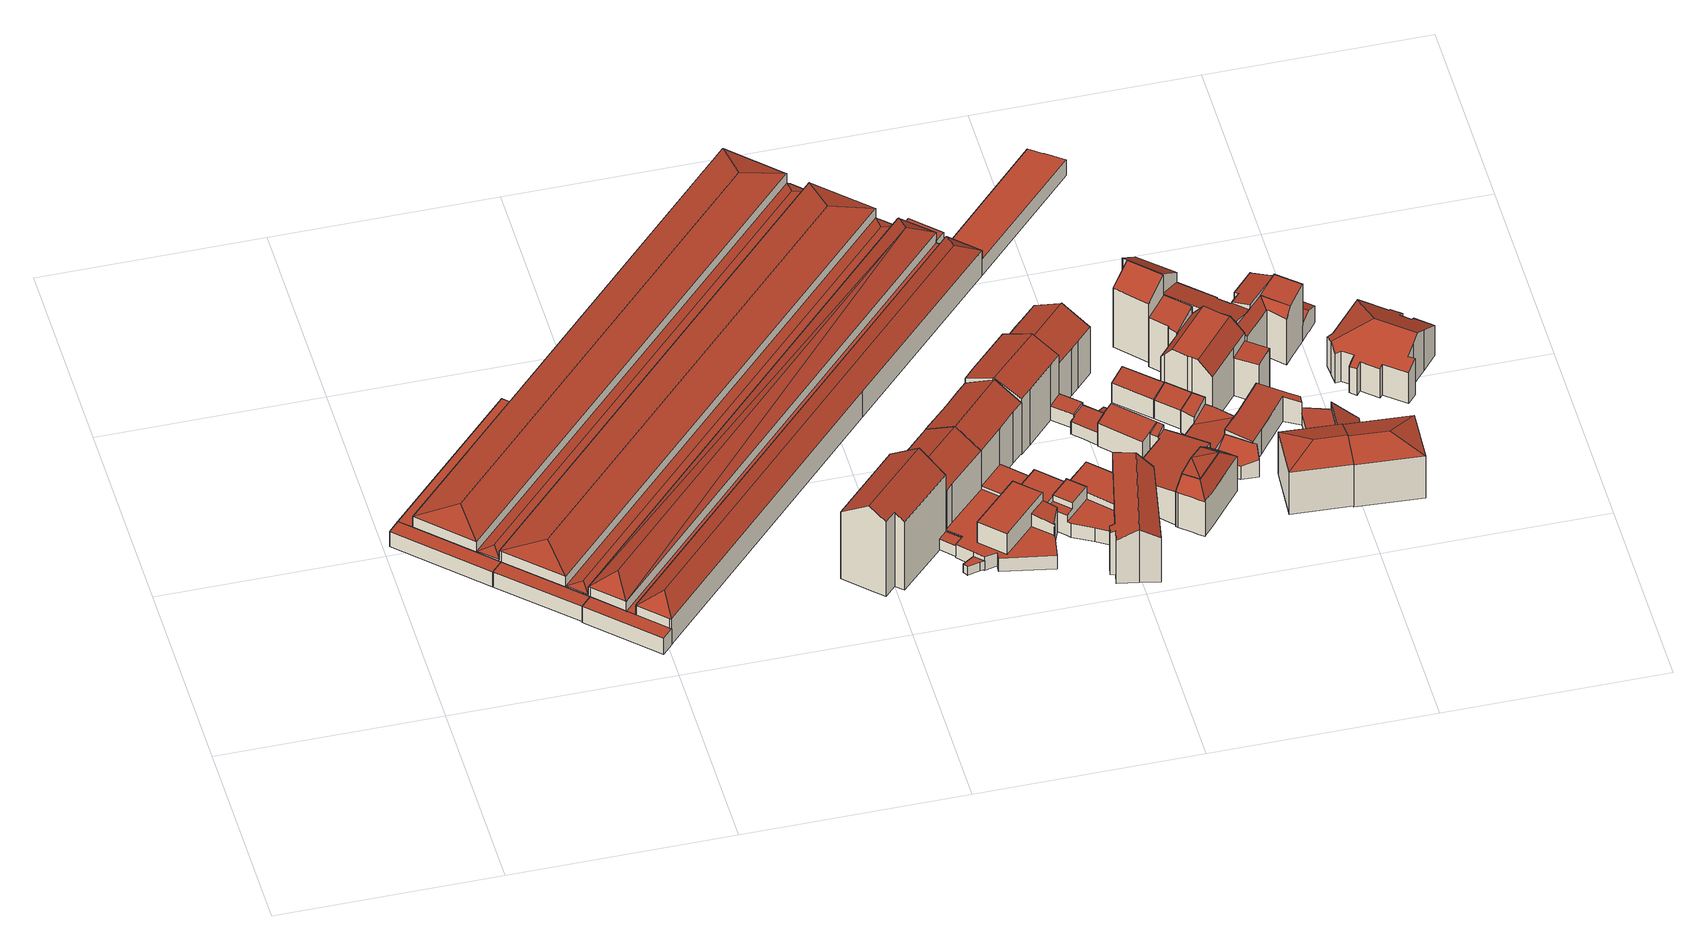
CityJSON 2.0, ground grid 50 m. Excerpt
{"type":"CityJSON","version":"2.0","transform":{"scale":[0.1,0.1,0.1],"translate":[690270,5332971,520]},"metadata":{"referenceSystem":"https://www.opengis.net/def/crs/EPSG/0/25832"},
"CityObjects":{
"building1":{"type":"Building","attributes":{"Gemeindeschluessel":"09162000","HoeheDach":"526.778","HoeheGrund":"522.474","Methode":"1000","NiedrigsteTraufeDesGebaeudes":"526.778","Geometrietyp2DReferenz":"3000","function":"51009_1610","roofType":"1000","measuredHeight":4.3},"geometry":[{"type":"MultiSurface","lod":"2","boundaries":[[[0,1,2,3]],[[4,5,6,7]],[[7,6,1,0]],[[8,9,5,4]],[[10,2,1,6,5,9]],[[11,10,9,8]],[[3,2,10,11]],[[8,4,7,0,3,11]]],"semantics":{"surfaces":[{"type":"WallSurface"},{"type":"RoofSurface"},{"type":"GroundSurface"}],"values":[0,0,0,0,1,0,0,2]}}]},
"building2":{"type":"Building","attributes":{"Gemeindeschluessel":"09162000","HoeheDach":"526.789","HoeheGrund":"522.536","Methode":"1000","NiedrigsteTraufeDesGebaeudes":"526.789","Geometrietyp2DReferenz":"3000","function":"51009_1610","roofType":"1000","measuredHeight":4.25},"geometry":[{"type":"MultiSurface","lod":"2","boundaries":[[[11,3,12,13]],[[11,10,2,3]],[[12,14,15,13]],[[3,2,14,12]],[[11,13,15,10]],[[14,2,10,15]]],"semantics":{"surfaces":[{"type":"GroundSurface"},{"type":"WallSurface"},{"type":"RoofSurface"}],"values":[0,1,1,1,1,2]}}]},
"building3":{"type":"Building","attributes":{"Gemeindeschluessel":"09162000","HoeheDach":"526.767","HoeheGrund":"522.474","Methode":"1000","NiedrigsteTraufeDesGebaeudes":"526.767","Geometrietyp2DReferenz":"3000","function":"51009_1610","roofType":"1000","measuredHeight":4.29},"geometry":[{"type":"MultiSurface","lod":"2","boundaries":[[[16,17,6,7]],[[18,19,17,16]],[[4,20,18,16,7]],[[4,5,21,20]],[[7,6,5,4]],[[6,17,19,21,5]],[[20,21,19,18]]],"semantics":{"surfaces":[{"type":"WallSurface"},{"type":"GroundSurface"},{"type":"RoofSurface"}],"values":[0,0,1,0,0,2,0]}}]},
"building4":{"type":"Building","attributes":{"Gemeindeschluessel":"09162000","HoeheDach":"526.771","HoeheGrund":"522.315","Methode":"1000","NiedrigsteTraufeDesGebaeudes":"526.771","Geometrietyp2DReferenz":"3000","function":"51009_1610","roofType":"1000","measuredHeight":4.46},"geometry":[{"type":"MultiSurface","lod":"2","boundaries":[[[22,23,24,25]],[[26,15,14,27]],[[25,24,15,26]],[[28,29,23,22]],[[14,30,31,32,27]],[[14,15,24,23,29,30]],[[31,30,29,28]],[[26,27,32,31,28,22,25]]],"semantics":{"surfaces":[{"type":"WallSurface"},{"type":"RoofSurface"},{"type":"GroundSurface"}],"values":[0,0,0,0,0,1,0,2]}}]},
"building5":{"type":"Building","attributes":{"Gemeindeschluessel":"09162000","HoeheDach":"546.830","HoeheGrund":"522.950","Methode":"2000","NiedrigsteTraufeDesGebaeudes":"541.769","Geometrietyp2DReferenz":"3000","function":"31001_1000","roofType":"3100","measuredHeight":23.88,"storeysAboveGround":5},"geometry":[{"type":"MultiSurface","lod":"2","boundaries":[[[33,34,35,36,37,38]],[[39,40,41,42,34,33,43]],[[43,33,38,44]],[[45,40,39,46]],[[47,48,35,34,42,41]],[[49,44,38,37]],[[47,41,40,45]],[[50,46,39,43,44,49]],[[48,47,45,46,50,49,37,36,35]]],"semantics":{"surfaces":[{"type":"WallSurface"},{"type":"RoofSurface"},{"type":"GroundSurface"}],"values":[0,1,1,0,0,0,0,0,2]}}]},
"building6":{"type":"Building","attributes":{"Gemeindeschluessel":"09162000","HoeheDach":"532.501","HoeheGrund":"522.440","Methode":"2000","NiedrigsteTraufeDesGebaeudes":"526.730","Geometrietyp2DReferenz":"3000","function":"31001_9998","roofType":"3200","measuredHeight":10.06,"storeysAboveGround":2},"geometry":[{"type":"MultiSurface","lod":"2","boundaries":[[[51,52,53,54,55,56,57,58]],[[59,60,61,62,63,64,65]],[[53,52,66,67,68]],[[69,70,71,72,73,74,75,76]],[[77,78,79,80]],[[81,82,83,84,85,86,87]],[[88,86,85,89]],[[64,63,90,91]],[[92,93,66,94]],[[95,96,97,98,99,78,77,100]],[[101,102,103,56,104]],[[105,106,107,108,109]],[[110,111,112,113]],[[88,58,57,87,86]],[[114,106,105,115,116,117,95,100,59,65,118,119,120,121,122,123,70,69,124,125,126,127,51,58,88,89,128,129,130]],[[131,132,133,134]],[[100,77,80,134,133,135,60,59]],[[118,136,137,119]],[[94,138,139,92]],[[99,98,140,141]],[[63,62,73,72,142,90]],[[126,125,143,93,92,139]],[[65,64,91,113,112,136,118]],[[91,90,142,144,110,113]],[[125,124,145,146,141,140,147,143]],[[148,149,150,151,152,153,154,137,136]],[[120,154,153,121]],[[107,155,103,102,108]],[[128,84,83,129]],[[156,55,54,157]],[[67,66,93,143,147]],[[158,68,67,159]],[[112,111,160,149,148]],[[161,162,76,75]],[[122,152,151,123]],[[163,161,75,74,61]],[[67,147,140,98]],[[124,69,76,162,132,131,164,145]],[[78,99,141,146,165,79]],[[116,101,104,156,157,68,158,96,95,117]],[[89,85,84,128]],[[112,148,136]],[[126,139,138,127]],[[121,153,152,122]],[[119,137,154,120]],[[166,109,108,102,101]],[[165,146,145,164]],[[87,57,155,81]],[[114,130,82,81,155]],[[156,104,56,55]],[[62,61,74,73]],[[97,159,67,98]],[[135,133,132,162,161,163]],[[123,151,150,160,111,110,144,71,70]],[[142,72,71,144]],[[115,166,101,116]],[[54,53,68,157]],[[103,155,57,56]],[[149,160,150]],[[105,109,166,115]],[[51,127,138,94,66,52]],[[129,83,82,130]],[[158,159,97,96]],[[80,79,165,164,131,134]],[[106,114,155,107]],[[60,135,163,61]]],"semantics":{"surfaces":[{"type":"WallSurface"},{"type":"RoofSurface"},{"type":"GroundSurface"}],"values":[0,0,1,0,1,1,0,1,0,0,1,0,0,0,2,0,0,0,1,0,1,0,0,1,0,1,0,1,0,1,1,1,1,1,0,1,1,0,1,0,0,1,0,0,0,1,1,0,0,0,0,1,1,0,1,0,0,1,1,0,0,0,1,1,0,1]}}]},
"building7":{"type":"Building","attributes":{"Gemeindeschluessel":"09162000","HoeheDach":"526.217","HoeheGrund":"523.090","Methode":"1000","NiedrigsteTraufeDesGebaeudes":"526.217","Geometrietyp2DReferenz":"3000","function":"31001_2000","roofType":"1000","measuredHeight":3.13},"geometry":[{"type":"MultiSurface","lod":"2","boundaries":[[[167,168,169,170]],[[167,171,172,168]],[[167,170,173,171]],[[172,171,173,174]],[[169,174,173,170]],[[168,172,174,169]]],"semantics":{"surfaces":[{"type":"WallSurface"},{"type":"GroundSurface"},{"type":"RoofSurface"}],"values":[0,0,1,0,0,2]}}]},
"building8":{"type":"Building","attributes":{"Gemeindeschluessel":"09162000","HoeheDach":"525.440","HoeheGrund":"523.010","Methode":"2000","NiedrigsteTraufeDesGebaeudes":"525.440","Geometrietyp2DReferenz":"3000","function":"31001_2000","roofType":"1000","measuredHeight":2.43},"geometry":[{"type":"MultiSurface","lod":"2","boundaries":[[[175,176,177,178,179,180]],[[180,179,181,182]],[[178,177,183,184,185,181,179]],[[176,186,187,184,183,177]],[[188,185,184,187]],[[187,186,176,175,180,182,188]],[[182,181,185,188]]],"semantics":{"surfaces":[{"type":"WallSurface"},{"type":"RoofSurface"},{"type":"GroundSurface"}],"values":[0,0,1,0,0,2,0]}}]},
"building9":{"type":"Building","attributes":{"Gemeindeschluessel":"09162000","HoeheDach":"541.121","HoeheGrund":"522.970","Methode":"2000","NiedrigsteTraufeDesGebaeudes":"536.769","Geometrietyp2DReferenz":"3000","function":"31001_9998","roofType":"3100","measuredHeight":18.15,"storeysAboveGround":4},"geometry":[{"type":"MultiSurface","lod":"2","boundaries":[[[189,190,191,192,193,194,195,196,197,198]],[[199,200,201,202]],[[203,204,200,199]],[[202,201,205,206]],[[207,208,206,205,190,189,198,209]],[[199,202,206,208,207,209,210,211,212,213,214,215,216,203]],[[205,201,200,204,191,190]],[[198,197,196,211,210,209]],[[211,196,195,212]],[[195,194,193,214,213,212]],[[191,204,203,216,215,192]],[[192,215,214,193]]],"semantics":{"surfaces":[{"type":"RoofSurface"},{"type":"WallSurface"},{"type":"GroundSurface"}],"values":[0,1,1,1,1,2,0,1,1,1,1,1]}}]},
"building10":{"type":"Building","attributes":{"Gemeindeschluessel":"09162000","HoeheDach":"532.364","HoeheGrund":"522.829","Methode":"2000","NiedrigsteTraufeDesGebaeudes":"526.569","Geometrietyp2DReferenz":"3000","function":"31001_9998","roofType":"1000","measuredHeight":9.54,"storeysAboveGround":2},"geometry":[{"type":"MultiSurface","lod":"2","boundaries":[[[217,218,219,220]],[[221,222,223,224]],[[225,219,218,226,227,228]],[[229,230,231,232,233,234]],[[235,236,237,238]],[[239,240,241,242]],[[238,237,243,244]],[[245,246,247,248,221,224,239,242,235,238,244,230,229,249,217,220]],[[240,239,224,223]],[[250,251,252,253]],[[247,254,255,248]],[[240,223,222,255,254,256,257,258,259,250,253,232,231,243,237,236,241]],[[253,252,233,232]],[[258,225,228,259]],[[260,234,233,252,251]],[[242,241,236,235]],[[245,257,256,246]],[[245,220,219,225,258,257]],[[244,243,231,230]],[[246,256,254,247]],[[260,251,250,259,228,227]],[[249,226,218,217]],[[249,229,234,260,227,226]],[[248,255,222,221]]],"semantics":{"surfaces":[{"type":"WallSurface"},{"type":"RoofSurface"},{"type":"GroundSurface"}],"values":[0,0,1,0,0,0,0,2,0,0,0,1,0,0,1,0,0,0,0,0,0,0,0,0]}}]},
"building11":{"type":"Building","attributes":{"Gemeindeschluessel":"09162000","HoeheDach":"541.231","HoeheGrund":"523.050","Methode":"2000","NiedrigsteTraufeDesGebaeudes":"536.908","Geometrietyp2DReferenz":"3000","function":"31001_9998","roofType":"3100","measuredHeight":18.18,"storeysAboveGround":4},"geometry":[{"type":"MultiSurface","lod":"2","boundaries":[[[261,262,263,264,265,266]],[[215,267,268,214]],[[267,269,270,271,272,273,274,268]],[[270,275,264,263,276,277,278,271]],[[261,266,279,280]],[[281,273,272,282]],[[280,279,283,203]],[[283,279,266,265,264,275,270,269]],[[262,261,280,203,216,215,214,284,281,282,278,277,276,263]],[[282,272,271,278]],[[284,274,273,281]],[[216,203,283,269,267,215]],[[214,268,274,284]]],"semantics":{"surfaces":[{"type":"WallSurface"},{"type":"RoofSurface"},{"type":"GroundSurface"}],"values":[0,0,1,0,0,0,0,1,2,0,0,0,0]}}]},
"building12":{"type":"Building","attributes":{"Gemeindeschluessel":"09162000","HoeheDach":"529.901","HoeheGrund":"523.010","Methode":"2000","NiedrigsteTraufeDesGebaeudes":"527.383","Geometrietyp2DReferenz":"3000","function":"31001_9998","roofType":"1000","measuredHeight":6.89,"storeysAboveGround":1},"geometry":[{"type":"MultiSurface","lod":"2","boundaries":[[[285,286,287,288]],[[289,290,291,203]],[[292,293,286,285,290,289]],[[294,295,296,297]],[[203,291,298,280]],[[280,294,297,292,289,203]],[[297,296,293,292]],[[290,285,288,298,291]],[[280,298,288,287,295,294]],[[293,296,295,287,286]]],"semantics":{"surfaces":[{"type":"WallSurface"},{"type":"GroundSurface"},{"type":"RoofSurface"}],"values":[0,0,0,0,0,1,0,2,0,2]}}]},
"building13":{"type":"Building","attributes":{"Gemeindeschluessel":"09162000","HoeheDach":"530.400","HoeheGrund":"522.960","Methode":"2000","NiedrigsteTraufeDesGebaeudes":"526.850","Geometrietyp2DReferenz":"3000","function":"31001_9998","roofType":"1000","measuredHeight":7.44},"geometry":[{"type":"MultiSurface","lod":"2","boundaries":[[[299,300,301,302,303,304,305,297,306,294,307,308,309]],[[302,310,311,303]],[[312,313,314,315]],[[308,316,317,309]],[[315,318,319,317,316,312]],[[320,321,301,300,299,319,318]],[[301,321,310,302]],[[304,303,311,322,323,324,305]],[[325,313,312,316,308,307,294]],[[305,324,326,297]],[[311,310,321,320,327,328,322]],[[320,318,315,327]],[[326,329,330,325,294,306,297]],[[324,323,331,329,326]],[[309,317,319,299]],[[322,328,327,315,314,332,331,323]],[[332,314,313,325,330]],[[331,332,330,329]]],"semantics":{"surfaces":[{"type":"GroundSurface"},{"type":"WallSurface"},{"type":"RoofSurface"}],"values":[0,1,1,1,2,1,1,1,1,1,2,1,1,2,1,1,2,1]}}]},
"building14":{"type":"Building","attributes":{"Gemeindeschluessel":"09162000","HoeheDach":"541.588","HoeheGrund":"522.790","Methode":"2000","NiedrigsteTraufeDesGebaeudes":"538.198","Geometrietyp2DReferenz":"3000","function":"31001_1000","roofType":"3100","measuredHeight":18.8,"storeysAboveGround":4},"geometry":[{"type":"MultiSurface","lod":"2","boundaries":[[[333,334,335,336,337,338,339]],[[340,333,339,341]],[[342,343,344,345,335,334]],[[346,343,342,347]],[[341,339,338,348]],[[349,347,342,334,333,340]],[[348,338,337,350]],[[351,344,343,346]],[[335,345,352,353,354,336]],[[352,345,344,351]],[[351,346,347,349,340,341,348,350,354,353,352]],[[350,337,336,354]]],"semantics":{"surfaces":[{"type":"RoofSurface"},{"type":"WallSurface"},{"type":"GroundSurface"}],"values":[0,1,0,1,1,1,1,1,1,1,2,1]}}]},
"building15":{"type":"Building","attributes":{"Gemeindeschluessel":"09162000","HoeheDach":"536.963","HoeheGrund":"522.090","Methode":"2000","NiedrigsteTraufeDesGebaeudes":"533.764","Geometrietyp2DReferenz":"3000","function":"31001_9998","roofType":"3100","measuredHeight":14.87,"storeysAboveGround":4},"geometry":[{"type":"MultiSurface","lod":"2","boundaries":[[[355,356,357,358]],[[359,360,361,362,363,364]],[[362,361,365,366,367,368,369,370,371,372,373,374,375,376,363]],[[377,366,365,378]],[[379,370,369,380]],[[358,377,378,360,359,364,381,382,383,384,385,386,379,380,387,388,355]],[[385,372,371,386]],[[380,369,368,387]],[[378,365,361,360]],[[383,374,373,384]],[[367,356,355,388,387,368]],[[357,356,367,366]],[[384,373,372,385]],[[386,371,370,379]],[[364,363,376,381]],[[375,374,383,382,381,376]],[[358,357,366,377]]],"semantics":{"surfaces":[{"type":"WallSurface"},{"type":"RoofSurface"},{"type":"GroundSurface"}],"values":[0,0,1,0,0,2,0,0,0,0,0,1,0,0,0,0,0]}}]},
"building16":{"type":"Building","attributes":{"Gemeindeschluessel":"09162000","HoeheDach":"527.613","HoeheGrund":"522.980","Methode":"2000","NiedrigsteTraufeDesGebaeudes":"526.459","Geometrietyp2DReferenz":"3000","function":"31001_2000","roofType":"1000","measuredHeight":4.63},"geometry":[{"type":"MultiSurface","lod":"2","boundaries":[[[389,390,391,392]],[[393,392,391,394]],[[390,395,396,397,398,394,391]],[[399,400,401,402]],[[403,404,405,406]],[[407,408,399,402,409,410,404,403]],[[397,396,411,412]],[[400,399,408,407,403,406,413,393,394,398,397,412]],[[413,406,405,414,389,392,393]],[[410,409,402,401,411,396,395,414,405,404]],[[412,411,401,400]],[[395,390,389,414]]],"semantics":{"surfaces":[{"type":"RoofSurface"},{"type":"WallSurface"},{"type":"GroundSurface"}],"values":[0,1,1,1,1,1,1,2,1,0,1,1]}}]},
"building17":{"type":"Building","attributes":{"Gemeindeschluessel":"09162000","HoeheDach":"539.672","HoeheGrund":"522.780","Methode":"1000","NiedrigsteTraufeDesGebaeudes":"536.029","Geometrietyp2DReferenz":"3000","function":"31001_9998","roofType":"3100","measuredHeight":16.89,"storeysAboveGround":4},"geometry":[{"type":"MultiSurface","lod":"2","boundaries":[[[415,416,352,354,350,417,418,419,420,421,422,423]],[[415,424,425,416]],[[420,426,427,421]],[[354,428,429,350]],[[423,430,424,415]],[[350,429,431,417]],[[419,432,426,420]],[[352,433,428,354]],[[416,425,433,352]],[[428,434,427,426,432,435,431,429]],[[434,430,423,422,421,427]],[[417,431,435,418]],[[418,435,432,419]],[[433,425,424,430,434,428]]],"semantics":{"surfaces":[{"type":"GroundSurface"},{"type":"WallSurface"},{"type":"RoofSurface"}],"values":[0,1,1,1,1,1,1,1,1,2,1,1,1,2]}}]},
"building18":{"type":"Building","attributes":{"Gemeindeschluessel":"09162000","HoeheDach":"530.525","HoeheGrund":"522.740","Methode":"1000","NiedrigsteTraufeDesGebaeudes":"529.285","Geometrietyp2DReferenz":"3000","function":"31001_1000","roofType":"2100","measuredHeight":7.79,"storeysAboveGround":2},"geometry":[{"type":"MultiSurface","lod":"2","boundaries":[[[436,437,438,439]],[[440,441,442,443,444,445]],[[446,447,443,442]],[[448,445,444,443,447,449,450,438,437]],[[439,438,450,451]],[[452,440,445,448,437,436]],[[453,449,447,446]],[[451,450,449,453]],[[442,441,440,452,436,439,451,453,446]]],"semantics":{"surfaces":[{"type":"WallSurface"},{"type":"RoofSurface"},{"type":"GroundSurface"}],"values":[0,0,0,1,0,0,0,0,2]}}]},
"building19":{"type":"Building","attributes":{"Gemeindeschluessel":"09162000","HoeheDach":"526.245","HoeheGrund":"522.860","Methode":"2000","NiedrigsteTraufeDesGebaeudes":"525.293","Geometrietyp2DReferenz":"3000","function":"31001_2000","roofType":"2100","measuredHeight":3.38},"geometry":[{"type":"MultiSurface","lod":"2","boundaries":[[[454,455,456,457]],[[457,456,458,459]],[[460,461,455,454]],[[457,459,460,454]],[[459,458,461,460]],[[455,461,458,456]]],"semantics":{"surfaces":[{"type":"WallSurface"},{"type":"GroundSurface"},{"type":"RoofSurface"}],"values":[0,0,0,1,0,2]}}]},
"building20":{"type":"Building","attributes":{"Gemeindeschluessel":"09162000","HoeheDach":"530.515","HoeheGrund":"521.240","Methode":"2000","NiedrigsteTraufeDesGebaeudes":"529.033","Geometrietyp2DReferenz":"3000","function":"31001_1000","roofType":"1000","measuredHeight":9.28,"storeysAboveGround":2},"geometry":[{"type":"MultiSurface","lod":"2","boundaries":[[[462,463,464,465,466,467,468]],[[469,470,471,472,473,474,475]],[[476,477,471,470,478,479]],[[473,462,468,480,474]],[[481,482,476,479]],[[483,484,482,481]],[[485,486,484,483]],[[487,488,489,490]],[[491,480,468,467]],[[475,474,480,491]],[[465,464,492,493]],[[494,495,496,497]],[[498,497,496,499,486,485]],[[490,489,495,494]],[[486,499,496,495,489,488,500,492,464,463,472,471,477,476,482,484]],[[501,500,488,487]],[[493,492,500,501]],[[463,462,473,472]],[[501,487,490,494,497,498,485,483,481,479,478,470,469,475,491,467,466,465,493]]],"semantics":{"surfaces":[{"type":"WallSurface"},{"type":"RoofSurface"},{"type":"GroundSurface"}],"values":[0,0,0,1,0,0,0,0,0,0,0,0,0,0,1,0,0,0,2]}}]},
"building21":{"type":"Building","attributes":{"Gemeindeschluessel":"09162000","HoeheDach":"526.793","HoeheGrund":"522.540","Methode":"1000","NiedrigsteTraufeDesGebaeudes":"525.204","Geometrietyp2DReferenz":"3000","function":"31001_2000","roofType":"2100","measuredHeight":4.25},"geometry":[{"type":"MultiSurface","lod":"2","boundaries":[[[502,503,504,505,506,507,508]],[[509,510,508,507,506,511]],[[502,512,513,503]],[[514,515,511,506,505,504]],[[513,512,510,509,511,515,514]],[[503,513,514,504]],[[508,510,512,502]]],"semantics":{"surfaces":[{"type":"GroundSurface"},{"type":"WallSurface"},{"type":"RoofSurface"}],"values":[0,1,1,1,2,1,1]}}]},
"building22":{"type":"Building","attributes":{"Gemeindeschluessel":"09162000","HoeheDach":"533.862","HoeheGrund":"520.700","Methode":"2000","NiedrigsteTraufeDesGebaeudes":"530.440","Geometrietyp2DReferenz":"3000","function":"31001_1000","roofType":"1000","measuredHeight":13.16,"storeysAboveGround":3},"geometry":[{"type":"MultiSurface","lod":"2","boundaries":[[[516,517,518,519,520,521,522,523]],[[524,525,526]],[[527,528,526,525,529,530,531,532,533,534,535]],[[536,537,538,539]],[[540,541,542,543,544,500]],[[545,546,547,541,539,548]],[[538,537,530,529]],[[518,549,550,551,542,541,547,546,545,552,519]],[[539,538,524,548]],[[539,541,540,500,536]],[[523,522,527,535]],[[524,538,529,525]],[[522,521,520,519,552,545,548,528,527]],[[530,537,536,500,544,553,531]],[[551,550,549,518,517,516,523,535,534,533,532,531,553,544,543,542]],[[548,524,526,528]]],"semantics":{"surfaces":[{"type":"WallSurface"},{"type":"RoofSurface"},{"type":"GroundSurface"}],"values":[0,1,0,0,0,1,1,0,0,1,0,1,1,0,2,0]}}]},
"building23":{"type":"Building","attributes":{"Gemeindeschluessel":"09162000","HoeheDach":"528.263","HoeheGrund":"522.047","Methode":"1000","NiedrigsteTraufeDesGebaeudes":"527.492","Geometrietyp2DReferenz":"3000","function":"31001_2000","roofType":"1000","measuredHeight":6.22},"geometry":[{"type":"MultiSurface","lod":"2","boundaries":[[[554,555,556,557,558]],[[555,559,560,556]],[[561,562,560,559,563]],[[557,562,561,558]],[[558,561,563,554]],[[556,560,562,557]],[[554,563,559,555]]],"semantics":{"surfaces":[{"type":"GroundSurface"},{"type":"WallSurface"},{"type":"RoofSurface"}],"values":[0,1,2,1,1,1,1]}}]},
"building24":{"type":"Building","attributes":{"Gemeindeschluessel":"09162000","HoeheDach":"528.537","HoeheGrund":"522.047","Methode":"2000","NiedrigsteTraufeDesGebaeudes":"527.268","Geometrietyp2DReferenz":"3000","function":"31001_2000","roofType":"2100","measuredHeight":6.49},"geometry":[{"type":"MultiSurface","lod":"2","boundaries":[[[564,565,566,567]],[[566,565,568,569]],[[564,567,570,558]],[[569,568,557,571]],[[567,566,569,571,570]],[[570,571,557,558]],[[564,558,557,568,565]]],"semantics":{"surfaces":[{"type":"WallSurface"},{"type":"RoofSurface"},{"type":"GroundSurface"}],"values":[0,0,0,0,1,0,2]}}]},
"building25":{"type":"Building","attributes":{"Gemeindeschluessel":"09162000","HoeheDach":"528.534","HoeheGrund":"520.980","Methode":"2000","NiedrigsteTraufeDesGebaeudes":"525.669","Geometrietyp2DReferenz":"3000","function":"31001_2000","roofType":"1000","measuredHeight":7.55},"geometry":[{"type":"MultiSurface","lod":"2","boundaries":[[[572,573,574,575,576,567,577]],[[577,567,566,578]],[[579,580,581,582,583,578,566]],[[584,585,586,587]],[[588,589,585,584]],[[590,591,592,593]],[[594,595,596,574,573,597,598,599]],[[600,587,586,601,594,599]],[[576,579,566,567]],[[588,602,593,592,603,589]],[[604,581,580,575,574,596]],[[604,591,590,605,582,581]],[[601,586,585,589,603,592,591,604,596,595,594]],[[593,602,588,584,587,600,599,598,597,573,572,577,578,583,582,605,590]],[[580,579,576,575]]],"semantics":{"surfaces":[{"type":"WallSurface"},{"type":"RoofSurface"},{"type":"GroundSurface"}],"values":[0,0,0,0,0,0,0,0,1,0,1,0,1,2,0]}}]},
"building26":{"type":"Building","attributes":{"Gemeindeschluessel":"09162000","HoeheDach":"527.084","HoeheGrund":"520.740","Methode":"1000","NiedrigsteTraufeDesGebaeudes":"524.392","Geometrietyp2DReferenz":"3000","function":"31001_2000","roofType":"2100","measuredHeight":6.34},"geometry":[{"type":"MultiSurface","lod":"2","boundaries":[[[606,607,608,609]],[[610,611,612,613]],[[614,615,616,617]],[[617,616,607,606]],[[617,606,609,610,613,614]],[[613,612,615,614]],[[615,612,611,608,607,616]],[[609,608,611,610]]],"semantics":{"surfaces":[{"type":"WallSurface"},{"type":"GroundSurface"},{"type":"RoofSurface"}],"values":[0,0,0,0,1,0,2,0]}}]},
"building27":{"type":"Building","attributes":{"Gemeindeschluessel":"09162000","HoeheDach":"542.656","HoeheGrund":"522.581","Methode":"1000","NiedrigsteTraufeDesGebaeudes":"539.234","Geometrietyp2DReferenz":"3000","function":"31001_2000","roofType":"2100","measuredHeight":20.07},"geometry":[{"type":"MultiSurface","lod":"2","boundaries":[[[618,619,620,621,622,623]],[[624,625,626,621,620,619]],[[627,622,621,626]],[[628,624,619,618,623,629]],[[629,623,622,627]],[[625,624,628,629,627,626]]],"semantics":{"surfaces":[{"type":"RoofSurface"},{"type":"WallSurface"},{"type":"GroundSurface"}],"values":[0,1,1,1,1,2]}}]},
"building28":{"type":"Building","attributes":{"Gemeindeschluessel":"09162000","HoeheDach":"538.470","HoeheGrund":"521.373","Methode":"2000","NiedrigsteTraufeDesGebaeudes":"531.997","Geometrietyp2DReferenz":"3000","function":"31001_9998","roofType":"1000","measuredHeight":17.1,"storeysAboveGround":4},"geometry":[{"type":"MultiSurface","lod":"2","boundaries":[[[630,631,632,633]],[[634,635,636,637,638]],[[639,640,641,642,643,644,645,646]],[[647,648,649,630,633]],[[638,637,650,651,652,642,641,653]],[[639,646,654,655]],[[656,657,658,659,660,631,630,649]],[[661,662,663,664]],[[665,666,667,668]],[[665,668,669,635,634,670,640,639,655,663,662,658,657,656,671,672]],[[664,663,655,654]],[[661,664,654,646,645,673,674]],[[643,642,652,675]],[[656,649,648,671]],[[643,675,644]],[[667,666,632,631,660,676]],[[669,668,667,676,677]],[[636,677,676,660,659,650,637]],[[658,662,661,674,651,650,659]],[[670,653,641,640]],[[651,674,673,652]],[[675,652,673,645,644]],[[634,638,653,670]],[[665,672,647,633,632,666]],[[669,677,636,635]],[[671,648,647,672]]],"semantics":{"surfaces":[{"type":"WallSurface"},{"type":"RoofSurface"},{"type":"GroundSurface"}],"values":[0,0,0,1,1,0,0,0,0,2,0,1,0,0,1,1,0,1,0,0,0,0,0,0,0,0]}}]},
"building29":{"type":"Building","attributes":{"Gemeindeschluessel":"09162000","HoeheDach":"528.293","HoeheGrund":"520.410","Methode":"1000","NiedrigsteTraufeDesGebaeudes":"526.746","Geometrietyp2DReferenz":"3000","function":"31001_9998","roofType":"1000","measuredHeight":7.88,"storeysAboveGround":2},"geometry":[{"type":"MultiSurface","lod":"2","boundaries":[[[678,679,680,681]],[[682,683,679,678]],[[684,685,686,687]],[[688,689,690,691,684,687,692,693,682,678,681,694,695]],[[689,688,696,697,698,690]],[[699,686,685,700,698,697,696,701,702,680,679,683,703]],[[693,703,683,682]],[[695,701,696,688]],[[702,701,695,694,681,680]],[[684,691,690,698,700,685]],[[692,687,686,699,703,693]]],"semantics":{"surfaces":[{"type":"WallSurface"},{"type":"GroundSurface"},{"type":"RoofSurface"}],"values":[0,0,0,1,0,2,0,0,0,0,0]}}]},
"building30":{"type":"Building","attributes":{"Gemeindeschluessel":"09162000","HoeheDach":"534.740","HoeheGrund":"520.340","Methode":"2000","NiedrigsteTraufeDesGebaeudes":"532.108","Geometrietyp2DReferenz":"3000","function":"31001_9998","roofType":"3200","measuredHeight":14.4,"storeysAboveGround":3},"geometry":[{"type":"MultiSurface","lod":"2","boundaries":[[[704,705,706,707]],[[708,704,707,709]],[[710,708,709,711,712]],[[707,713,711,709]],[[706,705,714,713]],[[711,713,714,712]],[[706,713,707]],[[704,708,710,712,714,705]]],"semantics":{"surfaces":[{"type":"RoofSurface"},{"type":"WallSurface"},{"type":"GroundSurface"}],"values":[0,1,2,1,0,1,0,1]}}]},
"building31":{"type":"Building","attributes":{"Gemeindeschluessel":"09162000","HoeheDach":"542.901","HoeheGrund":"521.311","Methode":"2000","NiedrigsteTraufeDesGebaeudes":"534.284","Geometrietyp2DReferenz":"3000","function":"31001_1000","roofType":"2100","measuredHeight":21.59,"storeysAboveGround":3},"geometry":[{"type":"MultiSurface","lod":"2","boundaries":[[[715,716,717,718]],[[719,720,721]],[[722,723,724,725]],[[726,727,728,729,730,731]],[[732,733,734,735,736,737]],[[738,739,740]],[[741,742,716,715]],[[743,744,745,746,747,748,749,750,751]],[[740,739,752,753,754]],[[755,756,757,758,759,735,734]],[[746,760,761,762,763,764,739,738,747]],[[718,717,723,722]],[[758,757,731,730]],[[765,766,767,768,769,770]],[[721,720,771,772,773,725,724]],[[774,766,765,770,775,776,777,745,744,743,751,778,779,780,781,782,737,736,735,759,758,730,729,728,783,741,715,718,722,725,773,772]],[[769,768,767,784,785,763,762]],[[786,787,771,720,719,788]],[[745,777,776,775,770,769,762,761,760,746]],[[756,755,789,790]],[[727,754,753,742,741,783,728]],[[782,781,791,792,732,737]],[[793,794,750,749,748,738,740,754,727,726,731,757,756,790]],[[785,784,787,786,788,763]],[[792,791,789,755,734,733,732]],[[739,764,763,788,719,795,796,752]],[[780,779,778,751,750,794,793,790,789,791,781]],[[784,767,766,774,772,771,787]],[[752,796,795,719,721,724,723,717,716,742,753]],[[738,748,747]]],"semantics":{"surfaces":[{"type":"WallSurface"},{"type":"RoofSurface"},{"type":"GroundSurface"}],"values":[0,0,0,0,0,0,0,0,0,0,1,0,0,0,0,2,1,1,0,0,0,0,1,0,1,0,0,0,1,0]}}]},
"building32":{"type":"Building","attributes":{"Gemeindeschluessel":"09162000","HoeheDach":"524.795","HoeheGrund":"520.680","Methode":"1000","NiedrigsteTraufeDesGebaeudes":"523.794","Geometrietyp2DReferenz":"3000","function":"31001_2000","roofType":"1000","measuredHeight":4.12},"geometry":[{"type":"MultiSurface","lod":"2","boundaries":[[[797,798,799,800]],[[800,799,801,802]],[[802,801,803,804]],[[804,803,805,806]],[[797,800,802,804,806]],[[806,805,798,797]],[[805,803,801,799,798]]],"semantics":{"surfaces":[{"type":"WallSurface"},{"type":"GroundSurface"},{"type":"RoofSurface"}],"values":[0,0,0,0,1,0,2]}}]},
"building33":{"type":"Building","attributes":{"Gemeindeschluessel":"09162000","HoeheDach":"534.400","HoeheGrund":"520.030","Methode":"2000","NiedrigsteTraufeDesGebaeudes":"531.907","Geometrietyp2DReferenz":"3000","function":"31001_1000","roofType":"3200","measuredHeight":14.37,"storeysAboveGround":3},"geometry":[{"type":"MultiSurface","lod":"2","boundaries":[[[807,808,809]],[[809,808,810,811]],[[812,813,814,815,816]],[[816,808,807,812]],[[817,811,810,815,814,813]],[[807,809,811,817]],[[815,810,808,816]],[[812,807,817,813]]],"semantics":{"surfaces":[{"type":"RoofSurface"},{"type":"GroundSurface"},{"type":"WallSurface"}],"values":[0,0,1,2,2,0,2,2]}}]},
"building34":{"type":"Building","attributes":{"Gemeindeschluessel":"09162000","HoeheDach":"526.891","HoeheGrund":"520.978","Methode":"1000","NiedrigsteTraufeDesGebaeudes":"523.672","Geometrietyp2DReferenz":"3000","function":"31001_2000","roofType":"2100","measuredHeight":5.91},"geometry":[{"type":"MultiSurface","lod":"2","boundaries":[[[818,819,820,821,822]],[[818,823,824,819]],[[825,821,820,826]],[[823,827,825,826,824]],[[824,826,820,819]],[[827,822,821,825]],[[818,822,827,823]]],"semantics":{"surfaces":[{"type":"GroundSurface"},{"type":"WallSurface"},{"type":"RoofSurface"}],"values":[0,1,1,2,1,1,1]}}]},
"building35":{"type":"Building","attributes":{"Gemeindeschluessel":"09162000","HoeheDach":"527.270","HoeheGrund":"521.320","Methode":"2000","NiedrigsteTraufeDesGebaeudes":"525.884","Geometrietyp2DReferenz":"3000","function":"31001_2000","roofType":"3100","measuredHeight":5.95},"geometry":[{"type":"MultiSurface","lod":"2","boundaries":[[[828,772,829,830,831,725]],[[832,833,834,835,836,837]],[[772,838,839,840,833,832,841,829]],[[831,830,829,841,832,837,842]],[[725,831,842,722]],[[842,837,836,835,843,844,845,722]],[[834,833,840,846,843,835]],[[839,838,772,828,725,722,845,844,843,846,840]]],"semantics":{"surfaces":[{"type":"WallSurface"},{"type":"RoofSurface"},{"type":"GroundSurface"}],"values":[0,1,0,1,0,0,0,2]}}]},
"building36":{"type":"Building","attributes":{"Gemeindeschluessel":"09162000","HoeheDach":"534.400","HoeheGrund":"521.430","Methode":"2000","NiedrigsteTraufeDesGebaeudes":"528.809","Geometrietyp2DReferenz":"3000","function":"31001_1000","roofType":"3200","measuredHeight":12.97,"storeysAboveGround":4},"geometry":[{"type":"MultiSurface","lod":"2","boundaries":[[[847,848,849,850]],[[851,852,853,854]],[[850,849,855,856]],[[857,858,859,860,861,862]],[[863,864,851,854,847,850,856,865,859,858,857,866,867,868,869,870,871,872,873,874,875,876,877,878,879,880,881,882]],[[876,883,884,877]],[[870,885,886,871]],[[875,887,883,876]],[[882,888,889,863]],[[881,890,888,882]],[[878,891,892,879]],[[879,892,893,880]],[[894,895,896,868,867,866]],[[897,896,895,894,862,861,860,898,855,849,848,853,852,899,900,886,885]],[[886,900,901,902,903]],[[868,896,897,869]],[[856,855,898,865]],[[857,862,894,866]],[[854,853,848,847]],[[869,897,885,870]],[[880,893,890,881]],[[877,884,891,878]],[[900,899,889,888,890,893,892,891,884,883,887,901]],[[871,886,903,872]],[[851,864,863,889,899,852]],[[872,903,902,873]],[[865,898,860,859]],[[902,901,887,875,874,873]]],"semantics":{"surfaces":[{"type":"WallSurface"},{"type":"GroundSurface"},{"type":"RoofSurface"}],"values":[0,0,0,0,1,0,0,0,0,0,0,0,0,2,2,0,0,0,0,0,0,0,2,0,0,0,0,0]}}]}
},
"vertices":[
[173,390,25],[173,390,68],[209,355,68],[209,355,25],[32,527,25],[32,527,68],[57,503,68],[57,503,25],[8,502,25],[8,502,68],[185,330,68],[185,330,25],
[362,207,25],[338,182,25],[362,207,68],[338,182,68],
[217,667,25],[217,667,68],[357,811,25],[357,811,68],[332,835,25],[332,835,68],
[502,70,23],[502,70,68],[478,46,68],[478,46,23],[338,182,23],[362,207,23],[497,75,23],[497,75,68],[441,130,68],[441,130,23],[423,147,23],
[1082,269,268],[1127,224,222],[1127,224,29],[1082,269,29],[1032,318,29],[1032,318,218],[967,97,240],[992,121,239],[1009,106,222],[1108,205,222],[938,124,268],[889,172,218],[992,121,29],[967,97,29],[1009,106,29],[1108,205,29],[889,172,29],[938,124,29],
[1322,1073,24],[1322,1073,94],[1323,1073,94],[1323,1073,67],[1340,1057,67],[1340,1057,95],[1341,1056,95],[1341,1056,24],[209,355,24],[209,355,97],[206,358,97],[206,358,71],[206,359,71],[173,390,71],[173,390,24],[1323,1074,94],[1259,1073,124],[424,146,94],[1108,1280,24],[1072,1316,24],[1072,1316,72],[1104,1285,72],[1105,1284,71],[1105,1284,97],[1106,1282,97],[1108,1280,97],[325,243,71],[358,211,71],[357,247,78],[321,247,71],[1402,997,69],[1646,1248,69],[1606,1278,69],[1606,1277,69],[1576,1300,69],[1363,1079,69],[1341,1056,69],[1363,1079,24],[1576,1300,24],[205,396,79],[168,395,71],[1262,1133,69],[1262,1133,94],[1323,1074,69],[362,207,24],[362,207,94],[359,210,94],[358,210,94],[358,210,71],[325,243,24],[441,130,95],[502,130,125],[1342,995,125],[440,131,95],[502,70,24],[1055,641,24],[1055,641,96],[502,71,95],[502,70,95],[1066,1321,71],[1066,1321,97],[167,396,97],[167,396,71],[1402,997,24],[497,75,24],[441,130,24],[423,147,24],[57,503,24],[217,667,24],[357,811,24],[656,1119,24],[872,1342,24],[956,1428,24],[1224,1168,24],[1261,1132,24],[1284,1156,24],[1345,1096,24],[1606,1277,24],[1606,1278,24],[1646,1248,24],[1219,1173,71],[1219,1173,97],[320,247,97],[320,247,71],[320,248,97],[57,503,97],[217,667,97],[1345,1096,69],[1284,1156,69],[1257,1136,94],[1257,1136,71],[1068,1284,79],[1261,1132,95],[1067,1320,72],[1224,1168,71],[1256,1137,71],[1258,1135,95],[158,496,117],[966,1329,117],[957,1427,98],[956,1428,97],[872,1342,97],[656,1119,97],[357,811,97],[1402,997,95],[440,131,67],[424,146,67],[424,147,94],[423,211,124],[1065,1322,97],[1119,1184,117],[1218,1174,97],[307,348,117],[1220,1172,71],[1221,1136,78],[497,75,95],
[1136,176,31],[1136,176,62],[1108,205,62],[1108,205,31],[1156,196,31],[1156,196,62],[1127,224,31],[1127,224,62],
[1145,119,30],[1147,116,30],[1147,116,54],[1145,119,54],[1140,127,54],[1140,127,30],[1166,144,54],[1166,144,30],[1148,116,54],[1174,122,54],[1185,124,54],[1148,116,30],[1174,122,30],[1185,124,30],
[1065,285,197],[1082,269,211],[1185,372,211],[1181,376,208],[1135,424,168],[1107,395,168],[1052,339,169],[1035,321,169],[1033,319,169],[1032,318,169],[1145,243,30],[1145,243,173],[1131,228,173],[1131,228,30],[1229,326,30],[1229,326,173],[1127,224,173],[1127,224,30],[1065,285,30],[1082,269,30],[1032,318,30],[1033,319,30],[1035,321,30],[1052,339,30],[1107,395,30],[1135,424,30],[1181,376,30],[1185,372,30],
[1359,199,28],[1359,199,98],[1343,158,96],[1343,158,28],[1166,144,28],[1166,144,66],[1136,176,66],[1136,176,28],[1342,151,96],[1342,216,101],[1335,223,102],[1302,190,102],[1329,229,28],[1276,280,28],[1276,280,66],[1283,273,66],[1283,273,124],[1329,229,124],[1131,228,28],[1131,228,66],[1145,243,66],[1145,243,28],[1156,196,28],[1156,196,66],[1127,224,66],[1127,224,28],[1229,326,66],[1229,326,28],[1332,91,28],[1212,113,28],[1213,130,28],[1185,124,28],[1342,216,28],[1232,120,66],[1232,120,124],[1181,171,124],[1181,171,66],[1213,130,66],[1185,124,66],[1212,113,66],[1332,91,66],[1342,151,66],[1302,190,66],[1335,223,124],
[1322,423,30],[1344,444,30],[1346,446,30],[1346,446,174],[1344,444,174],[1322,423,175],[1181,376,209],[1135,424,169],[1185,372,212],[1300,490,212],[1296,493,209],[1249,538,170],[1229,519,169],[1193,480,170],[1306,484,207],[1306,484,30],[1300,490,30],[1296,493,30],[1283,381,174],[1283,381,30],[1229,519,30],[1249,538,30],[1229,326,174],[1193,480,30],
[1288,268,74],[1288,268,99],[1342,322,99],[1342,322,74],[1276,280,30],[1276,280,74],[1229,326,74],[1329,229,30],[1329,229,99],[1395,269,30],[1395,269,99],[1342,216,99],[1342,216,30],[1283,381,74],
[1481,200,30],[1479,192,30],[1464,127,30],[1427,150,30],[1383,175,30],[1376,182,30],[1359,199,30],[1358,232,30],[1398,273,30],[1455,330,30],[1500,285,30],[1427,150,69],[1383,175,69],[1398,273,87],[1398,273,104],[1433,239,104],[1433,239,87],[1455,330,87],[1500,285,87],[1479,192,87],[1481,200,87],[1479,192,69],[1464,127,69],[1376,182,69],[1376,182,87],[1359,199,87],[1395,269,104],[1342,216,87],[1433,239,69],[1392,198,69],[1358,232,87],[1358,232,104],[1392,198,87],[1392,198,104],
[1296,493,214],[1299,490,216],[1408,601,216],[1406,603,215],[1357,649,183],[1271,563,182],[1249,538,183],[1296,493,28],[1249,538,28],[1346,446,185],[1369,469,185],[1429,531,185],[1454,556,185],[1369,469,28],[1346,446,28],[1271,563,28],[1299,490,28],[1357,649,28],[1429,531,28],[1454,556,28],[1408,601,28],[1406,603,28],
[1570,215,21],[1570,215,151],[1533,7,145],[1533,7,21],[1445,53,21],[1447,52,21],[1447,52,144],[1445,53,143],[1436,55,138],[1436,55,21],[1441,25,144],[1488,16,170],[1540,244,170],[1538,247,168],[1525,260,160],[1515,270,154],[1500,285,144],[1481,200,144],[1464,127,144],[1452,74,144],[1450,75,143],[1440,76,138],[1488,16,21],[1441,25,21],[1515,270,21],[1525,260,21],[1440,76,21],[1450,75,21],[1452,74,21],[1464,127,21],[1481,200,21],[1500,285,21],[1538,247,21],[1540,244,21],
[1470,493,70],[1495,518,76],[1454,556,76],[1429,531,70],[1429,531,30],[1454,556,30],[1495,518,70],[1518,496,70],[1518,496,30],[1495,518,30],[1506,433,30],[1525,453,30],[1525,453,67],[1506,433,65],[1460,479,30],[1460,479,65],[1471,492,66],[1471,492,30],[1482,457,30],[1501,438,30],[1501,438,65],[1482,457,65],[1544,471,70],[1544,471,30],[1470,493,30],[1470,493,66],
[1508,612,28],[1491,594,28],[1394,687,28],[1410,703,28],[1411,704,28],[1448,742,28],[1494,698,28],[1496,696,28],[1545,649,28],[1508,612,160],[1491,594,160],[1448,742,160],[1494,698,195],[1406,603,197],[1357,649,160],[1545,649,160],[1394,687,160],[1411,704,160],[1454,556,161],[1496,696,197],[1410,703,160],
[1506,433,27],[1506,433,93],[1525,453,99],[1525,453,27],[1582,354,27],[1583,354,27],[1601,372,27],[1601,372,99],[1583,354,93],[1582,354,93],[1622,393,27],[1622,393,105],[1556,381,93],[1578,436,105],[1544,471,105],[1544,471,27],[1556,381,27],[1578,436,27],
[1544,471,29],[1544,471,62],[1518,496,62],[1518,496,29],[1540,518,53],[1540,518,29],[1566,494,29],[1566,494,53],
[1634,382,104],[1634,382,92],[1655,361,96],[1655,361,12],[1634,382,12],[1632,384,12],[1632,384,104],[1615,359,12],[1618,355,12],[1618,355,93],[1615,359,92],[1615,359,95],[1601,372,95],[1601,372,12],[1536,271,92],[1572,308,92],[1572,308,12],[1536,271,12],[1622,393,104],[1525,281,12],[1525,281,90],[1515,270,12],[1515,270,90],[1525,260,12],[1525,260,92],[1657,237,12],[1657,237,105],[1607,177,105],[1607,177,12],[1622,393,12],[1713,303,105],[1713,303,12],[1570,215,12],[1570,215,99],[1538,247,94],[1538,247,12],[1529,256,12],[1529,256,92],[1704,293,105],[1704,293,12],
[1632,384,25],[1622,393,25],[1578,436,25],[1601,459,25],[1602,460,25],[1623,437,25],[1652,406,25],[1623,437,53],[1652,406,54],[1602,460,52],[1632,384,68],[1622,393,68],[1578,436,68],[1601,459,53],
[1639,150,7],[1647,142,7],[1659,133,7],[1659,133,104],[1647,142,105],[1639,150,105],[1612,172,106],[1612,172,7],[1659,174,132],[1655,235,139],[1626,200,132],[1607,177,107],[1626,200,131],[1656,235,139],[1657,237,138],[1657,237,7],[1656,235,7],[1655,235,7],[1626,200,7],[1607,177,7],[1685,270,131],[1685,270,132],[1718,244,132],[1718,244,131],[1737,267,105],[1758,250,105],[1758,250,7],[1737,267,7],[1704,293,7],[1660,134,106],[1680,157,105],[1739,228,105],[1659,174,131],[1660,134,7],[1680,157,7],[1739,228,7],[1659,133,105],[1685,270,7],
[1568,561,20],[1600,597,20],[1666,534,20],[1673,527,20],[1641,492,20],[1600,597,83],[1666,534,83],[1641,492,75],[1673,527,83],[1568,561,75],
[1687,448,20],[1720,482,20],[1720,482,85],[1687,448,73],[1712,490,20],[1712,490,85],[1641,492,73],[1673,527,85],
[1709,421,10],[1709,420,10],[1709,420,58],[1709,421,58],[1709,421,72],[1687,448,10],[1720,482,10],[1743,462,85],[1743,462,66],[1756,450,66],[1756,450,10],[1743,462,10],[1726,319,10],[1726,319,66],[1713,303,66],[1713,303,10],[1758,358,10],[1758,358,66],[1798,404,10],[1798,404,66],[1785,389,66],[1785,389,10],[1655,361,57],[1702,413,57],[1706,417,57],[1706,417,10],[1702,413,10],[1655,361,10],[1657,359,10],[1657,359,57],[1762,361,10],[1762,361,66],[1795,407,66],[1795,407,10],
[1758,358,7],[1758,358,71],[1809,317,71],[1809,317,7],[1815,312,7],[1815,312,71],[1812,280,56],[1812,280,7],[1773,282,7],[1773,282,44],[1726,319,44],[1726,319,7],
[1650,676,193],[1671,654,192],[1672,654,193],[1713,695,227],[1651,757,227],[1611,717,194],[1671,654,26],[1672,654,26],[1713,695,26],[1651,757,26],[1650,676,26],[1611,717,26],
[1853,563,129],[1853,563,150],[1820,524,150],[1820,524,122],[1673,527,14],[1712,490,14],[1712,490,184],[1686,515,185],[1673,527,163],[1703,614,14],[1719,596,14],[1719,596,150],[1718,597,150],[1718,597,120],[1716,599,120],[1716,599,151],[1703,614,152],[1866,489,123],[1897,526,130],[1858,559,129],[1782,627,185],[1762,647,150],[1719,597,150],[1666,534,151],[1705,618,153],[1705,618,14],[1858,559,14],[1828,585,14],[1807,602,14],[1807,602,184],[1828,585,184],[1713,695,171],[1713,695,14],[1671,654,14],[1671,654,154],[1820,525,14],[1820,525,150],[1756,450,150],[1756,450,14],[1720,482,14],[1666,534,14],[1897,526,14],[1866,489,14],[1719,597,151],[1762,647,170],[1719,597,120],[1731,472,184],[1720,482,184],
[1798,404,4],[1798,404,83],[1857,479,83],[1857,479,4],[1785,389,4],[1785,389,83],[1834,349,4],[1834,349,73],[1809,317,73],[1809,317,4],[1938,415,4],[1903,434,4],[1902,435,4],[1853,373,4],[1790,332,4],[1758,358,4],[1913,447,4],[1939,432,4],[1938,415,67],[1903,434,73],[1902,435,74],[1790,332,77],[1853,373,73],[1939,432,69],[1913,447,73],[1758,358,83],
[1982,150,121],[1985,213,147],[1913,218,147],[1846,159,121],[1982,150,3],[1846,159,3],[1985,213,3],[1854,284,3],[1989,276,3],[1854,284,121],[1989,276,121],
[1861,682,13],[1861,682,155],[1908,733,155],[1908,733,13],[1937,682,171],[1950,695,175],[1950,695,171],[1911,730,13],[1911,730,156],[1938,706,166],[1938,706,13],[1837,658,157],[1846,649,157],[1846,649,13],[1837,658,13],[1822,672,13],[1822,672,157],[1643,765,228],[1658,781,212],[1681,806,186],[1681,806,13],[1658,781,13],[1643,765,13],[1866,606,162],[1880,621,162],[1880,621,156],[1869,674,13],[1869,674,158],[1828,585,13],[1838,576,13],[1858,559,13],[1858,559,143],[1838,576,162],[1838,576,174],[1828,585,174],[1807,602,175],[1807,602,13],[1880,621,171],[1848,652,158],[1848,652,156],[1753,740,185],[1753,740,157],[1823,675,156],[1823,675,13],[1753,740,13],[1898,603,145],[1913,621,145],[1915,623,145],[1910,653,162],[1895,637,162],[1919,621,13],[1950,589,13],[1950,589,143],[1919,621,146],[1916,624,146],[1916,624,13],[2000,651,175],[2000,651,13],[1950,695,13],[1963,606,13],[1915,623,13],[1913,621,13],[1898,603,13],[1795,614,13],[1713,695,13],[1712,697,13],[1651,757,13],[1644,764,13],[1848,652,13],[1963,606,162],[1931,634,162],[1931,634,163],[1963,606,163],[1910,653,163],[1712,697,229],[1712,697,174],[1651,757,228],[1644,764,228],[1713,695,174],[1795,614,175],[1910,653,171],[1895,637,171],
[1932,313,7],[1932,313,38],[1938,415,38],[1938,415,7],[1939,432,38],[1939,432,7],[1997,400,48],[1997,400,7],[1991,310,48],[1991,310,7],
[2133,140,119],[2141,266,119],[2074,207,144],[1989,276,119],[1985,213,144],[2133,140,0],[1982,150,0],[1985,213,0],[1989,276,0],[2141,266,0],[1982,150,119],
[2045,306,10],[1991,310,10],[1997,400,10],[2040,376,10],[2049,371,10],[2045,306,37],[1991,310,69],[2040,376,42],[1997,400,69],[2049,371,37],
[1999,652,13],[2000,651,60],[1999,652,60],[1938,706,60],[2020,676,73],[2038,700,60],[1983,751,59],[1954,779,59],[1953,778,59],[1932,754,73],[2016,672,13],[2020,676,13],[2038,700,13],[2016,672,71],[1911,730,60],[1954,779,13],[1953,778,13],[1932,754,13],[1983,751,13],
[2185,434,14],[2185,434,118],[2166,412,101],[2166,412,14],[2188,462,14],[2188,462,131],[2173,444,118],[2173,444,14],[2119,451,101],[2119,451,14],[2069,463,14],[2077,473,14],[2078,474,14],[2078,474,96],[2077,473,95],[2069,463,88],[2222,502,14],[2203,480,14],[2113,444,14],[2055,475,14],[2063,486,14],[2070,493,14],[2047,512,14],[2034,511,14],[2032,538,14],[2030,565,14],[2043,567,14],[2117,654,14],[2119,656,14],[2173,609,14],[2178,614,14],[2200,595,14],[2190,583,14],[2211,564,14],[2217,572,14],[2254,540,14],[2173,609,100],[2178,614,96],[2034,511,96],[2032,538,107],[2119,656,100],[2254,540,100],[2222,502,128],[2217,572,100],[2200,595,96],[2190,583,105],[2211,564,105],[2055,475,88],[2063,486,95],[2070,493,101],[2047,512,101],[2113,444,96],[2203,480,144],[2126,546,144],[2117,654,101],[2043,567,101],[2030,565,96]
]}
